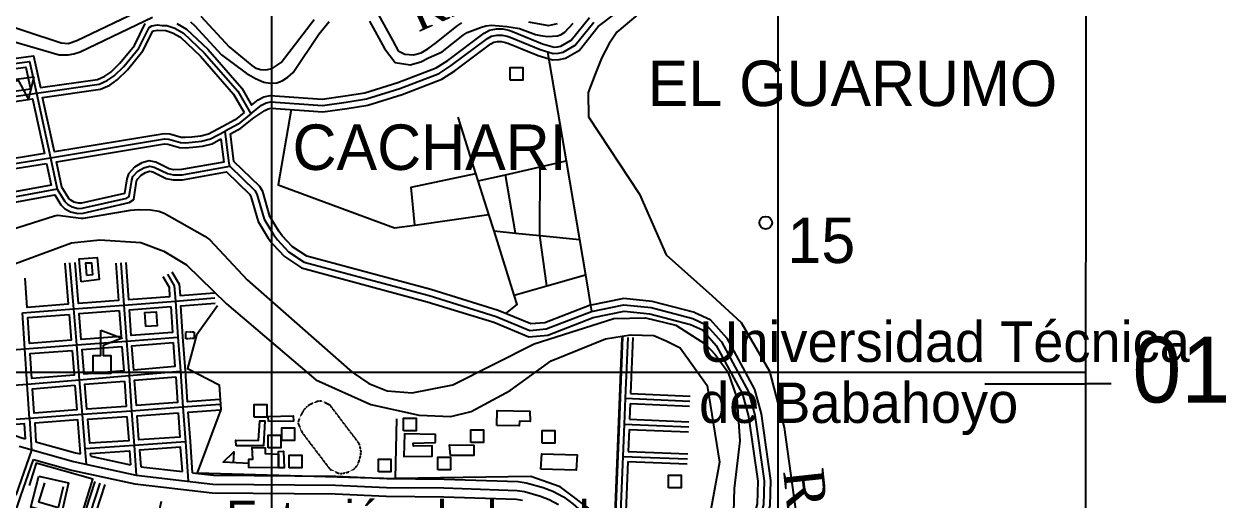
# Model space of a CAD drawing. Extents: x 638173 to 667318, y 9795622 to 9816401.
# Drawn here: x 664510 to 666885, y 9800747 to 9801689 of the extents above; entities that cross this region are included whole.
import ezdxf

# ---------------------------------------------------------------- set-up
doc = ezdxf.new("R2010")
doc.units = 0
doc.header["$MEASUREMENT"] = 0
doc.linetypes.add('DASHED', pattern=[0.75, 0.5, -0.25])
doc.linetypes.add('HIDDEN', pattern=[0.375, 0.25, -0.125])
for name, color, linetype in [('AREAPROMINENTE', 7, 'CONTINUOUS'), ('ARROZALMANGLAR', 7, 'CONTINUOUS'), ('CAMINO1', 7, 'CONTINUOUS'), ('CAMINO5', 7, 'CONTINUOUS'), ('CAMINO6Y7', 7, 'CONTINUOUS'), ('CUADRICULAUTM', 7, 'CONTINUOUS'), ('EDIFICACION', 7, 'CONTINUOUS'), ('MURODIQUE', 7, 'CONTINUOUS'), ('NOMBREAREASSITIO', 7, 'CONTINUOUS'), ('NOMBRESPROPIOS', 7, 'CONTINUOUS'), ('PANTANOINUNDACIO', 7, 'CONTINUOUS'), ('PARALELACAMINO', 7, 'CONTINUOUS'), ('PROYECCION', 7, 'CONTINUOUS'), ('PUNTOALTURA', 7, 'CONTINUOUS'), ('RIODOBLE', 7, 'CONTINUOUS'), ('TEXTOAZUL', 7, 'CONTINUOUS'), ('TEXTODESCRIPTIVO', 7, 'CONTINUOUS'), ('VALORCUADRICULAR', 7, 'CONTINUOUS')]:
    doc.layers.add(name, color=color, linetype=linetype)
doc.styles.add('cotas', font='SWITZN.TTF')
doc.styles.add('escuelas', font='SWZCONLN.TTF')
doc.styles.add('poblados', font='SWZCONDN.TTF')
doc.styles.add('rios', font='TIMESI_0.TTF')
doc.styles.add('sitios', font='SWZCONLN.TTF')
doc.styles.add('txt', font='TXT', dxfattribs={"height": 0.2})

# ---------------------------------------------------------------- blocks, each defined once
blk = doc.blocks.new('COTA')
at = {"layer": 'PUNTOALTURA', "color": 1, "linetype": 'Continuous'}
blk.add_circle((0, 0), 12.5, dxfattribs=at)
blk = doc.blocks.new('CASA')
at = {"layer": 'EDIFICACION', "color": 4, "linetype": 'Continuous'}
blk.add_lwpolyline([(-12.57, -13.81), (-12.57, 11.18), (12.43, 11.18), (12.43, -13.82), (-12.57, -13.81)], close=True, dxfattribs=at)
blk = doc.blocks.new('ESCUEL')
at = {"layer": 'EDIFICACION', "color": 6, "linetype": 'Continuous'}
blk.add_lwpolyline([(-0.55, 67.48), (41.45, 51.74), (3.45, 37.48), (3.45, 17.27), (18.98, 17.27), (18.98, -17.74), (-16.02, -17.73), (-16.02, 17.27), (-0.55, 17.27), (-0.55, 67.48)], close=True, dxfattribs=at)

msp = doc.modelspace()

# ---------------------------------------------------------------- linework, layer by layer
at = {"layer": 'AREAPROMINENTE', "color": 7, "linetype": 'DASHED'}
for p, q in [((665172.59, 9800858.57), (665115.06, 9800934.45)), ((665060.11, 9800880.04), (665114.76, 9800807.97))]:
    msp.add_line(p, q, dxfattribs=at)
for points, knots in [([(665115.06, 9800934.45), (665110.03, 9800936.94), (665104.99, 9800939.42), (665099.96, 9800941.91), (665094.22, 9800944.75), (665087.2, 9800941), (665081.09, 9800938.33), (665075.69, 9800935.97), (665070.93, 9800933.63), (665066.74, 9800929.26), (665061.72, 9800924.03), (665059.03, 9800918.37), (665056.17, 9800911.92), (665053.96, 9800906.93), (665050.4, 9800901.4), (665052.56, 9800896.64), (665055.07, 9800891.11), (665057.59, 9800885.57), (665060.11, 9800880.04)], [0, 0, 0, 0, 0.1570088, 0.1570088, 0.1570088, 0.3360586, 0.3360586, 0.3360586, 0.494315, 0.494315, 0.494315, 0.6836292, 0.6836292, 0.6836292, 0.8299956, 0.8299956, 0.8299956, 1, 1, 1, 1]), ([(665114.76, 9800807.97), (665119.28, 9800805.81), (665123.79, 9800803.66), (665128.31, 9800801.5), (665134.21, 9800798.68), (665141.56, 9800799.96), (665147.94, 9800801.68), (665154.31, 9800803.4), (665160.03, 9800805.98), (665165.01, 9800811.29), (665169.44, 9800816.02), (665171.48, 9800821), (665173.1, 9800826.73), (665175.08, 9800833.73), (665177.28, 9800841.03), (665175.45, 9800847.89), (665174.5, 9800851.45), (665173.55, 9800855.01), (665172.59, 9800858.57)], [0, 0, 0, 0, 0.1443613, 0.1443613, 0.1443613, 0.3330957, 0.3330957, 0.3330957, 0.5214301, 0.5214301, 0.5214301, 0.6890155, 0.6890155, 0.6890155, 0.8937025, 0.8937025, 0.8937025, 1, 1, 1, 1])]:
    msp.add_open_spline(points, degree=3, knots=knots, dxfattribs=at)
at = {"layer": 'ARROZALMANGLAR', "color": 3, "linetype": 'Continuous'}
msp.add_lwpolyline([(665739.74, 9801721.42), (665681.68, 9801672.34), (665665.52, 9801648.99), (665651.75, 9801622.06), (665638.58, 9801589.14), (665624.82, 9801553.22), (665625.72, 9801505.03), (665726.28, 9801351.8), (665778.95, 9801232.09), (665869.93, 9801150.69), (665927.39, 9801098.01), (665982.78, 9801002.11), (666012.29, 9800890.29), (666046.46, 9800643.36), (666100.97, 9800310.18), (666148.42, 9800179.49), (666183.43, 9800111.04), (666202.87, 9800098.59), (666226.21, 9800092.37), (666254.99, 9800088.48), (666270.55, 9800090.81), (666305.53, 9800111.25), (666607.53, 9800262.25)], dxfattribs=at)
at = {"layer": 'CAMINO1', "color": 1, "linetype": 'Continuous'}
msp.add_lwpolyline([(664500.58, 9800853.67), (664608.05, 9800823.43), (664731.85, 9800796.53), (664883.31, 9800778.67), (665125.42, 9800776.81), (665226.36, 9800772.02), (665339.99, 9800770.98), (665484.83, 9800766.13), (665498.86, 9800763.9), (665530.53, 9800754.96), (665547.95, 9800748.42), (665566.42, 9800738.32)], dxfattribs=at)
at = {"layer": 'CAMINO5', "color": 7, "linetype": 'Continuous'}
for p, q in [((664431.96, 9801536.89), (664534.96, 9801551.69)), ((664534.96, 9801551.69), (664562.51, 9801424.08)), ((664452.43, 9801406.39), (664562.51, 9801424.08)), ((664562.51, 9801424.08), (664575.93, 9801361.88)), ((664575.93, 9801361.88), (664461.91, 9801340.86)), ((664608.56, 9801125.03), (664601.12, 9801216.42)), ((664701.72, 9801216), (664707.76, 9801132.77)), ((664707.76, 9801132.77), (664809.36, 9801140.69)), ((664809.36, 9801140.69), (664887.1, 9801146.75)), ((664809.36, 9801140.69), (664814.4, 9801069.49)), ((664507.26, 9801117.13), (664608.56, 9801125.03)), ((664511.92, 9801045.85), (664507.26, 9801117.13)), ((664608.56, 9801125.03), (664707.76, 9801132.77)), ((664614.36, 9801053.86), (664608.56, 9801125.03)), ((664707.76, 9801132.77), (664712.93, 9801061.57)), ((664712.93, 9801061.57), (664814.4, 9801069.49)), ((664814.4, 9801069.49), (664819.19, 9801001.77)), ((665703.01, 9801068.69), (665698.11, 9800948.55)), ((664408.5, 9801037.77), (664511.92, 9801045.85)), ((664511.92, 9801045.85), (664614.36, 9801053.86)), ((664516.45, 9800976.47), (664511.92, 9801045.85)), ((664614.36, 9801053.86), (664712.93, 9801061.57)), ((664619.95, 9800985.12), (664614.36, 9801053.86)), ((664712.93, 9801061.57), (664717.88, 9800993.3)), ((664717.88, 9800993.3), (664819.19, 9801001.77)), ((664819.19, 9801001.77), (664824.24, 9800930.45)), ((664412.32, 9800967.77), (664516.45, 9800976.47)), ((664516.45, 9800976.47), (664619.95, 9800985.12)), ((664520.9, 9800908.53), (664516.45, 9800976.47)), ((664619.95, 9800985.12), (664717.88, 9800993.3)), ((664625.57, 9800916.09), (664619.95, 9800985.12)), ((664717.88, 9800993.3), (664722.98, 9800923.13)), ((665698.11, 9800948.55), (665696.02, 9800897.17)), ((665698.11, 9800948.55), (665825.6, 9800942.7)), ((664722.98, 9800923.13), (664625.57, 9800916.09)), ((664824.24, 9800930.45), (664722.98, 9800923.13)), ((664722.98, 9800923.13), (664727.91, 9800855.19)), ((664897.74, 9800935.76), (664824.24, 9800930.45)), ((664824.24, 9800930.45), (664829.08, 9800862.04)), ((664520.9, 9800908.53), (664415.96, 9800900.95)), ((664625.57, 9800916.09), (664520.9, 9800908.53)), ((664631.07, 9800848.64), (664625.57, 9800916.09)), ((665696.02, 9800897.17), (665693.42, 9800833.4)), ((665696.02, 9800897.17), (665823.6, 9800891.7)), ((664727.91, 9800855.19), (664631.07, 9800848.64)), ((664829.08, 9800862.04), (664727.91, 9800855.19)), ((664727.91, 9800855.19), (664732.17, 9800796.49)), ((664829.08, 9800862.04), (664834.57, 9800784.42)), ((664633.57, 9800817.88), (664631.07, 9800848.64)), ((665693.42, 9800833.4), (665682.65, 9800569.34)), ((665693.42, 9800833.4), (665821.1, 9800828.7)), ((664660.36, 9800780.66), (664631.09, 9800691.02))]:
    msp.add_line(p, q, dxfattribs=at)
for points in [[(664534.96, 9801551.69), (664658.59, 9801569.45), (664674.69, 9801576.66), (664688.13, 9801585.91), (664707.24, 9801604.62), (664736.9, 9801640.78), (664757.27, 9801681.89), (664762.96, 9801684.74), (664774.35, 9801686.77), (664783.29, 9801685.96), (664792.65, 9801685.55), (664808.1, 9801680.26), (664825.44, 9801670.43), (664866.22, 9801631.89), (664932.57, 9801555.77), (664958.34, 9801511.08), (664933.29, 9801490.81), (664907.63, 9801476.96)], [(664958.34, 9801511.08), (664979.58, 9801528.28), (664988.45, 9801532.6), (664997.79, 9801534.65), (665099.98, 9801527.66), (665146.7, 9801534.15), (665186.74, 9801540.43), (665253.03, 9801560.95), (665330.37, 9801590.94), (665354.49, 9801606.33), (665425.97, 9801660.19), (665434.06, 9801664.73), (665444.71, 9801666.7), (665454.97, 9801666.51), (665465.03, 9801664.34), (665470.76, 9801662.36), (665530.25, 9801637.9), (665555.9, 9801630.56), (665566.05, 9801630.8), (665575.7, 9801633.11), (665599.46, 9801646.7), (665636.03, 9801692.54)], [(664422.28, 9801601.51), (664521.44, 9801614.34), (664534.96, 9801551.69)], [(664562.51, 9801424.08), (664787.6, 9801461.45), (664796.37, 9801460.78), (664819.17, 9801454.4), (664828.92, 9801453.79), (664842.6, 9801454.89), (664861.21, 9801457.07), (664878.67, 9801461.33), (664907.63, 9801476.96)], [(664575.93, 9801361.88), (664591.02, 9801337.31), (664596.55, 9801331.97), (664605.68, 9801326.82), (664617.51, 9801323.93), (664625.51, 9801324.65), (664713.73, 9801344.48), (664717.77, 9801347.38), (664723.02, 9801379.91), (664725.39, 9801386.86), (664735.2, 9801397.83), (664746.72, 9801404.46), (664758.08, 9801407.51), (664767.72, 9801405.79), (664794.06, 9801392.63), (664805.71, 9801390.46), (664822.58, 9801390.54), (664916.67, 9801407.48), (664915.39, 9801413.02), (664907.63, 9801476.96)], [(664916.67, 9801407.48), (664966.1, 9801359.54), (664970.25, 9801352.26), (664984.58, 9801302.77), (665003.35, 9801272.02), (665010.86, 9801261.58), (665032.77, 9801238.19), (665063.81, 9801217.65), (665310.59, 9801151.43), (665442.86, 9801110.39), (665509.66, 9801082.57), (665541.99, 9801085.51), (665631.31, 9801120.14), (665695.63, 9801133.03), (665749.03, 9801127.68), (665831.63, 9801106.23)], [(664793.49, 9801193.56), (664807.24, 9801170.71), (664809.36, 9801140.69)], [(665831.63, 9801106.23), (665858.3, 9801093.77), (665888.35, 9801060.25), (665941.5, 9800960.83), (665954.11, 9800914.97), (665972.88, 9800785.05), (665971.5, 9800737.94), (665940.74, 9800625.94), (665936.85, 9800591.57), (665942, 9800522.67), (665970.57, 9800331.74), (666004.6, 9800205.62), (666014.45, 9800066.8), (666033.38, 9800012.02), (666061.23, 9799962.31), (666194.54, 9799903.49), (666418.09, 9799850.88), (666456.16, 9799827.9), (666491.73, 9799777.1), (666514.65, 9799766.24), (666525.92, 9799766.65), (666570.47, 9799795.86), (666607.15, 9799791.3)], [(664520.9, 9800908.53), (664525.03, 9800845.46), (664494.15, 9800756.69)]]:
    msp.add_lwpolyline(points, dxfattribs=at)
at = {"layer": 'CAMINO6Y7', "color": 2, "linetype": 'HIDDEN'}
msp.add_lwpolyline([(664829.71, 9801065.87), (664830.1, 9801079.52), (664846.48, 9801079.91), (664846.09, 9801066.65), (664829.71, 9801065.87)], dxfattribs=at)
at = {"layer": 'CUADRICULAUTM', "color": 2, "linetype": 'Continuous'}
for points in [[(665000, 9796923.09), (665000, 9797000), (665000, 9798000), (665000, 9799000), (665000, 9800000), (665000, 9801000), (665000, 9802000), (665000, 9803000), (665000, 9804000), (665000, 9805000), (665000, 9806000), (665000, 9807000), (665000, 9808000), (665000, 9809000), (665000, 9810000), (665000, 9811000), (665000, 9812000), (665000, 9813000), (665000, 9814000), (665000, 9815351.48)], [(666000, 9796922.32), (666000, 9797000), (666000, 9798000), (666000, 9799000), (666000, 9800000), (666000, 9801000), (666000, 9802000), (666000, 9803000), (666000, 9804000), (666000, 9805000), (666000, 9806000), (666000, 9807000), (666000, 9808000), (666000, 9809000), (666000, 9810000), (666000, 9811000), (666000, 9812000), (666000, 9813000), (666000, 9814000), (666000, 9815350.77)], [(655000, 9801000), (656000, 9801000), (657000, 9801000), (658000, 9801000), (659000, 9801000), (660000, 9801000), (661000, 9801000), (662000, 9801000), (663000, 9801000), (665000, 9801000), (666608.12, 9801000)]]:
    msp.add_lwpolyline(points, dxfattribs=at)
at = {"layer": 'EDIFICACION', "color": 4, "linetype": 'Continuous'}
for points in [[(664623.24, 9801178.58), (664619.01, 9801223.91), (664654.65, 9801226.75), (664658.89, 9801183.02)], [(664634.5, 9801191.43), (664632.41, 9801216.37), (664643.76, 9801216.45), (664645.65, 9801192.67)], [(665444.3, 9800894.35), (665445.13, 9800924.43), (665509.55, 9800922.6), (665510.12, 9800902.4), (665489.08, 9800902.87), (665488.8, 9800893.6)], [(664929.69, 9800854.03), (664928.94, 9800865.53), (664973.66, 9800864.52), (664976.02, 9800904.01), (664986.18, 9800903.59), (664983.59, 9800854.17)], [(664993.19, 9800902.74), (664992.36, 9800912.44), (665041.84, 9800913.64), (665043, 9800903.29)], [(665323.06, 9800861.18), (665322.98, 9800876.45), (665262.24, 9800878.23), (665260.72, 9800833.11), (665316.87, 9800834.07), (665316.72, 9800854.31), (665279.83, 9800853.36), (665279.03, 9800859.78)], [(665353.17, 9800835.41), (665350.98, 9800856.55), (665398.7, 9800855.63), (665398.78, 9800835.21)], [(665012.99, 9800810.96), (665013.33, 9800843.23), (665023.12, 9800843.53), (665024.03, 9800810.99)], [(665531.64, 9800808), (665533.28, 9800838.64), (665602.95, 9800836.44), (665601.38, 9800805.97)]]:
    msp.add_lwpolyline(points, close=True, dxfattribs=at)
at = {"layer": 'EDIFICACION', "color": 6, "linetype": 'Continuous'}
for points in [[(664954.84, 9800819.39), (664903.92, 9800821.8), (664924.88, 9800842.69), (664923.84, 9800820.86)], [(664587.37, 9800772.99), (664577.62, 9800731.83), (664539.63, 9800742.69), (664551.45, 9800780.94)]]:
    msp.add_lwpolyline(points, dxfattribs=at)
for points in [[(665012.99, 9800810.96), (664954.48, 9800811.72), (664954.68, 9800827.68), (664962.42, 9800828.08), (664961.18, 9800851.07), (664986.42, 9800850.61), (664986.97, 9800838.87), (665013.17, 9800837.99)], [(664539.8, 9800794.54), (664598.15, 9800780.94), (664586.06, 9800729.06), (664610.82, 9800723.74), (664610.65, 9800720.19), (664689.71, 9800705.22), (664688.68, 9800694.02), (664598.88, 9800708.49), (664595.07, 9800683.84), (664603.25, 9800682.11), (664600.72, 9800673.7), (664510.47, 9800694.53), (664514.07, 9800708.22), (664573.28, 9800693.58), (664578.36, 9800718.78), (664523.58, 9800733.21)]]:
    msp.add_lwpolyline(points, close=True, dxfattribs=at)
at = {"layer": 'MURODIQUE', "color": 30, "linetype": 'Continuous'}
for p, q in [((665544.72, 9801633.76), (665581.19, 9801417.97)), ((665403, 9801393.09), (665368.01, 9801504.12)), ((665461.59, 9801390.62), (665529.94, 9801406.25)), ((665529.94, 9801406.25), (665581.19, 9801417.97)), ((665581.19, 9801417.97), (665607.5, 9801262.25)), ((665407.66, 9801378.29), (665403, 9801393.09)), ((665407.66, 9801378.29), (665461.59, 9801390.62)), ((665428.69, 9801311.56), (665407.66, 9801378.29)), ((665481.22, 9801275.03), (665461.59, 9801390.62)), ((665282.12, 9801291.07), (665428.69, 9801311.56)), ((665438.84, 9801279.34), (665428.69, 9801311.56)), ((665438.84, 9801279.34), (665481.22, 9801275.03)), ((665478.89, 9801152.26), (665438.84, 9801279.34)), ((665481.22, 9801275.03), (665529.57, 9801270.12)), ((665543.53, 9801170.83), (665529.57, 9801270.12)), ((665529.57, 9801270.12), (665607.5, 9801262.25)), ((665607.5, 9801262.25), (665619.27, 9801192.59)), ((665543.53, 9801170.83), (665619.27, 9801192.59)), ((665619.27, 9801192.59), (665631.5, 9801120.18)), ((665478.89, 9801152.26), (665543.53, 9801170.83))]:
    msp.add_line(p, q, dxfattribs=at)
at = {"layer": 'MURODIQUE', "color": 204, "linetype": 'Continuous'}
msp.add_line((665244.17, 9800789.79), (665246.87, 9800907.45), dxfattribs=at)
at = {"layer": 'MURODIQUE', "color": 30, "linetype": 'Continuous'}
for points in [[(665037.8, 9801519.39), (665012.53, 9801370.22), (665242.55, 9801285.54), (665282.12, 9801291.07)], [(665529.57, 9801270.12), (665529.34, 9801271.75), (665529.94, 9801406.25)], [(665282.12, 9801291.07), (665275.06, 9801365.98), (665403, 9801393.09)], [(665462.01, 9801115.95), (665484.72, 9801133.76), (665478.89, 9801152.26)]]:
    msp.add_lwpolyline(points, dxfattribs=at)
at = {"layer": 'MURODIQUE', "color": 204, "linetype": 'Continuous'}
for points in [[(664751.22, 9801090.32), (664748.74, 9801118.09), (664771.36, 9801119.28), (664773.43, 9801091.84), (664751.22, 9801090.32)], [(664892.65, 9801130.95), (664851.04, 9801073.39), (664833.44, 9801007.45), (664895.8, 9800975.12), (664899.31, 9800926.33), (664852.59, 9800801.01), (665244.17, 9800789.79)], [(665691.48, 9801068.09), (665675.34, 9800670.91), (665638.43, 9800721.41), (665569.46, 9800773.43), (665511.58, 9800793.96), (665244.17, 9800789.79)], [(664624.7, 9800717.53), (664646.47, 9800788.19), (664534.59, 9800820.21), (664520.32, 9800775.6)]]:
    msp.add_lwpolyline(points, dxfattribs=at)
at = {"layer": 'PANTANOINUNDACIO', "color": 2, "linetype": 'Continuous'}
for points in [[(664441.79, 9801698.37), (664583.69, 9801651.32), (664597.7, 9801650.23), (664614.87, 9801655.99), (664760.66, 9801725.63)], [(665210.76, 9801706.98), (665239.21, 9801655.5), (665249.5, 9801635.85), (665262.68, 9801628.75), (665279.92, 9801627.73), (665294.62, 9801631.79), (665308.31, 9801639.4), (665325.05, 9801652.25), (665365.48, 9801684.22), (665375.49, 9801690.95)], [(664859.69, 9801704.12), (664915.64, 9801643.59), (664960.33, 9801606.86), (664967.3, 9801602.19), (664977.48, 9801598.51), (664988.15, 9801598.3), (665000.62, 9801600.47), (665018.2, 9801612.62), (665083.72, 9801697.72)], [(665507.28, 9801693.22), (665546.55, 9801685.49), (665564.11, 9801689.95)]]:
    msp.add_lwpolyline(points, dxfattribs=at)
at = {"layer": 'PARALELACAMINO', "color": 7, "linetype": 'Continuous'}
for p, q in [((665713, 9801068.28), (665708.51, 9800958.08)), ((665708.51, 9800958.08), (665826.06, 9800952.69)), ((665707.69, 9800938.1), (665706.42, 9800906.73)), ((665707.69, 9800938.1), (665825.14, 9800932.71)), ((665706.42, 9800906.73), (665824.03, 9800901.69)), ((665705.6, 9800886.75), (665703.82, 9800843.02)), ((665705.6, 9800886.75), (665823.17, 9800881.71)), ((664642.3, 9800833.9), (664720.67, 9800816.87)), ((665703.82, 9800843.02), (665821.47, 9800838.69)), ((664740.99, 9800813.07), (664823.2, 9800803.37)), ((665703, 9800823.04), (665693.72, 9800595.4)), ((665703, 9800823.04), (665820.73, 9800818.71))]:
    msp.add_line(p, q, dxfattribs=at)
for points in [[(665835.9, 9801118.04), (665751.24, 9801140.02), (665695.01, 9801145.65), (665627.8, 9801132.18), (665539.11, 9801097.8), (665511.61, 9801095.3), (665447.12, 9801122.15), (665314.06, 9801163.44), (665069.01, 9801229.2), (665040.89, 9801247.81), (665020.54, 9801269.54), (665013.77, 9801278.94), (664996.12, 9801307.85), (664981.84, 9801357.16), (664976.08, 9801367.28), (664925, 9801416.81), (664918.38, 9801471.4), (664938.86, 9801482.45), (664964.63, 9801503.31), (664986.34, 9801517.67), (664992.58, 9801520.71), (664998.72, 9801522.06), (665100.42, 9801515.1), (665148.53, 9801521.78), (665189.57, 9801528.22), (665257.14, 9801549.14), (665336.05, 9801579.73), (665361.62, 9801596.05), (665432.82, 9801649.7), (665438.37, 9801652.82), (665445.74, 9801654.18), (665453.52, 9801654.03), (665461.66, 9801652.28), (665466.34, 9801650.66), (665526.14, 9801626.07), (665554.29, 9801618.02), (665567.67, 9801618.33), (665580.35, 9801621.37), (665607.74, 9801637.04), (665644.87, 9801683.57), (665676.63, 9801708.15)], [(664420.99, 9801611.43), (664529.28, 9801625.44), (664542.76, 9801562.92), (664655.78, 9801579.15), (664669.77, 9801585.41), (664681.75, 9801593.66), (664699.85, 9801611.38), (664728.45, 9801646.24), (664749.8, 9801689.33)], [(664812.22, 9801689.42), (664831.43, 9801678.53), (664873.44, 9801638.83), (664940.75, 9801561.61), (664959.89, 9801528.42), (664972.82, 9801538.89), (664984.32, 9801544.49), (664996.86, 9801547.24), (665099.54, 9801540.22), (665144.87, 9801546.52), (665183.91, 9801552.64), (665248.92, 9801572.76), (665324.69, 9801602.15), (665347.36, 9801616.61), (665419.12, 9801670.68), (665429.75, 9801676.64), (665443.68, 9801679.22), (665456.42, 9801678.99), (665468.4, 9801676.4), (665475.18, 9801674.06), (665534.36, 9801649.73), (665557.51, 9801643.1), (665564.43, 9801643.27), (665571.05, 9801644.85), (665591.18, 9801656.36), (665627.19, 9801701.51)], [(664945.41, 9801513.48), (664927.72, 9801499.17), (664902.88, 9801485.76), (664875.05, 9801470.74), (664859.44, 9801466.93), (664841.62, 9801464.84), (664828.83, 9801463.82), (664820.85, 9801464.31), (664798.12, 9801470.68), (664787.13, 9801471.51), (664570.27, 9801435.51), (664546.99, 9801543.31), (664661.4, 9801559.75), (664679.61, 9801567.91), (664694.51, 9801578.16), (664714.63, 9801597.86), (664745.35, 9801635.32), (664764.74, 9801674.45), (664766.14, 9801675.15), (664774.78, 9801676.69), (664790.77, 9801675.62), (664803.98, 9801671.1), (664819.45, 9801662.33), (664859, 9801624.95), (664924.39, 9801549.93), (664945.41, 9801513.48)], [(664522.93, 9801560.06), (664440.38, 9801548.2), (664433.68, 9801592.9), (664513.6, 9801603.24), (664522.93, 9801560.06)], [(664443.34, 9801528.42), (664527.16, 9801540.46), (664550.51, 9801432.28), (664450.84, 9801416.26), (664349.98, 9801400.06), (664341.44, 9801449.45), (664453.1, 9801463.29), (664443.34, 9801528.42)], [(664899.47, 9801461.19), (664905.01, 9801415.54), (664821.66, 9801400.54), (664806.61, 9801400.46), (664797.27, 9801402.2), (664770.9, 9801415.38), (664757.64, 9801417.75), (664742.86, 9801413.78), (664728.82, 9801405.69), (664716.58, 9801392.01), (664713.28, 9801382.34), (664708.63, 9801353.49), (664623.96, 9801334.55), (664618.27, 9801334.04), (664609.39, 9801336.21), (664602.58, 9801340.05), (664598.88, 9801343.62), (664585.35, 9801365.64), (664574.5, 9801415.93), (664788.07, 9801451.39), (664794.62, 9801450.88), (664817.49, 9801444.49), (664829.01, 9801443.76), (664843.58, 9801444.94), (664862.98, 9801447.21), (664882.29, 9801451.92), (664899.47, 9801461.19)], [(664554.73, 9801412.7), (664563.98, 9801369.84), (664470.32, 9801352.57), (664463.74, 9801398.08), (664554.73, 9801412.7)], [(664463.72, 9801331.03), (664571, 9801350.81), (664583.16, 9801331), (664590.52, 9801323.89), (664601.97, 9801317.43), (664616.75, 9801313.82), (664627.06, 9801314.75), (664718.04, 9801335.27), (664726.98, 9801341.68), (664732.76, 9801377.48), (664734.2, 9801381.71), (664741.58, 9801389.97), (664750.58, 9801395.14), (664758.52, 9801397.27), (664764.54, 9801396.2), (664790.85, 9801383.06), (664804.81, 9801380.46), (664823.5, 9801380.54), (664910.37, 9801396.19), (664956.12, 9801351.8), (664958.66, 9801347.36), (664973.04, 9801297.69), (664992.93, 9801265.1), (665001.18, 9801253.62), (665024.65, 9801228.57), (665058.61, 9801206.1), (665307.12, 9801139.42), (665438.6, 9801098.63), (665507.71, 9801069.84), (665544.87, 9801073.22), (665634.82, 9801108.1), (665696.25, 9801120.41), (665746.82, 9801115.34), (665827.36, 9801094.42)], [(664591.15, 9801215.61), (664597.78, 9801134.22), (664516.58, 9801127.89), (664512.76, 9801186.24)], [(664691.75, 9801215.28), (664697.07, 9801141.97), (664617.72, 9801135.78), (664611.09, 9801217.23)], [(664711.69, 9801216.72), (664717, 9801143.52), (664798.68, 9801149.89), (664797.43, 9801167.61), (664784.92, 9801188.4)], [(664802.06, 9801198.72), (664817.05, 9801173.81), (664818.63, 9801151.44), (664886.32, 9801156.72)], [(664897.02, 9800945.73), (664833.51, 9800941.14), (664829.17, 9801002.48), (664824.38, 9801070.2), (664820.04, 9801131.49), (664887.88, 9801136.78)], [(664599.4, 9801114.28), (664603.58, 9801063.05), (664521.24, 9801056.61), (664517.88, 9801107.93), (664599.4, 9801114.28)], [(664698.52, 9801122.02), (664702.24, 9801070.77), (664623.52, 9801064.61), (664619.34, 9801115.84), (664698.52, 9801122.02)], [(664800.09, 9801129.94), (664803.72, 9801078.69), (664722.17, 9801072.32), (664718.45, 9801123.57), (664800.09, 9801129.94)], [(665835.9, 9801118.04), (665865.9, 9801104.01), (665898.66, 9801067.47), (665953.18, 9800965.49), (665966.37, 9800917.53), (665985.41, 9800785.77), (665983.95, 9800736.08), (665953.05, 9800623.57), (665949.4, 9800591.33), (665954.43, 9800524.06), (665982.83, 9800334.3), (666016.98, 9800207.71), (666026.8, 9800069.33), (666044.83, 9800017.16), (666070.09, 9799972.06), (666198.53, 9799915.39), (666422.87, 9799862.6), (666464.88, 9799837.24), (666500.07, 9799786.98), (666517.24, 9799778.84), (666521.98, 9799779.01), (666567.45, 9799808.83), (666607.16, 9799803.89)], [(665827.36, 9801094.42), (665850.7, 9801083.53), (665878.04, 9801053.03), (665929.82, 9800956.17), (665941.85, 9800912.41), (665960.35, 9800784.33), (665959.05, 9800739.8), (665928.43, 9800628.31), (665924.3, 9800591.81), (665929.57, 9800521.28), (665958.31, 9800329.18), (665992.22, 9800203.53), (666002.1, 9800064.27), (666021.93, 9800006.88), (666052.37, 9799952.56), (666190.55, 9799891.59), (666413.31, 9799839.16), (666447.44, 9799818.56), (666483.39, 9799767.22), (666512.06, 9799753.64), (666529.86, 9799754.29), (666573.49, 9799782.89), (666607.14, 9799778.71)], [(665693.02, 9801069.1), (665688.12, 9800948.96), (665686.03, 9800897.58), (665683.43, 9800833.81), (665675.58, 9800641.4)], [(664605.2, 9801043.11), (664609.17, 9800994.26), (664525.77, 9800987.29), (664522.54, 9801036.65), (664605.2, 9801043.11)], [(664703.69, 9801050.82), (664707.2, 9801002.45), (664629.11, 9800995.92), (664625.14, 9801044.67), (664703.69, 9801050.82)], [(664805.13, 9801058.74), (664808.51, 9801010.92), (664727.12, 9801004.11), (664723.62, 9801052.37), (664805.13, 9801058.74)], [(664610.79, 9800974.32), (664614.78, 9800925.33), (664530.22, 9800919.23), (664527.07, 9800967.32), (664610.79, 9800974.32)], [(664708.64, 9800982.49), (664712.28, 9800932.38), (664634.74, 9800926.77), (664630.73, 9800975.98), (664708.64, 9800982.49)], [(664809.93, 9800990.96), (664813.56, 9800939.7), (664732.23, 9800933.82), (664728.57, 9800984.15), (664809.93, 9800990.96)], [(664843.43, 9800800.99), (664839.06, 9800862.75), (664834.92, 9800921.2), (664898.46, 9800925.79)], [(664621.87, 9800838.34), (664621.1, 9800847.83), (664616.41, 9800905.41), (664531.53, 9800899.28), (664533.94, 9800862.46)], [(664713.73, 9800912.44), (664717.21, 9800864.49), (664640.24, 9800859.29), (664636.36, 9800906.85), (664713.73, 9800912.44)], [(664814.97, 9800919.76), (664818.39, 9800871.34), (664737.16, 9800865.84), (664733.67, 9800913.88), (664814.97, 9800919.76)], [(664513.52, 9800868.21), (664511.58, 9800897.83), (664441.17, 9800892.75)], [(664441.17, 9800892.75), (664505.82, 9800870.38), (664513.52, 9800868.21)], [(664533.94, 9800862.46), (664612.28, 9800840.42), (664621.87, 9800838.34)], [(664642.3, 9800833.9), (664641.86, 9800839.34), (664718.66, 9800844.54), (664720.67, 9800816.87)], [(664823.2, 9800803.37), (664819.8, 9800851.39), (664738.61, 9800845.89), (664740.99, 9800813.07)], [(664461.35, 9800665.47), (664472.55, 9800661.05), (664493.25, 9800723.66), (664503.6, 9800753.4), (664529.33, 9800827.4)], [(664529.33, 9800827.4), (664603.82, 9800806.44), (664728.96, 9800779.25), (664882.21, 9800761.18), (665124.94, 9800759.31), (665225.86, 9800754.52), (665339.62, 9800753.48), (665483.16, 9800748.68), (665495.1, 9800746.78)], [(664575.44, 9800712.13), (664624.33, 9800702.54), (664650.85, 9800783.76)], [(664843.43, 9800800.99), (664884.41, 9800796.16), (665125.9, 9800794.31), (665226.86, 9800789.52), (665340.36, 9800788.48), (665486.5, 9800783.58), (665502.62, 9800781.02), (665535.99, 9800771.6), (665555.26, 9800764.37), (665575.84, 9800753.11), (665594.35, 9800739.51), (665611.14, 9800724.95), (665644.76, 9800689.9), (665661.74, 9800667.05), (665675.58, 9800641.4)], [(664669.87, 9800777.56), (664644.11, 9800698.66), (664679.25, 9800691.76), (664766.52, 9800676.76), (664781.96, 9800744.59)]]:
    msp.add_lwpolyline(points, dxfattribs=at)
at = {"layer": 'PROYECCION', "color": 7, "linetype": 'Continuous'}
for p in [(666408.3, 9800977), (666658.3, 9800976.81)]:
    msp.add_line(p, (666608.3, 9800976.85), dxfattribs=at)
msp.add_lwpolyline([(638790.96, 9796943.41), (666604.83, 9796921.85), (666619.7, 9815350.33), (638803.33, 9815370.02)], close=True, dxfattribs=at)
at = {"layer": 'RIODOBLE', "color": 5, "linetype": 'Continuous'}
for points in [[(664441.79, 9801698.37), (664583.69, 9801651.32), (664597.7, 9801650.23), (664614.87, 9801655.99), (664760.66, 9801725.63)], [(665210.76, 9801706.98), (665239.21, 9801655.5), (665249.5, 9801635.85), (665262.68, 9801628.75), (665279.92, 9801627.73), (665294.62, 9801631.79), (665308.31, 9801639.4), (665325.05, 9801652.25), (665365.48, 9801684.22), (665375.49, 9801690.95)], [(664436.56, 9801668.99), (664579.45, 9801627.56), (664597.7, 9801627.7), (664609.07, 9801629.83), (664621.06, 9801633.79), (664764.06, 9801701.92)], [(664839.17, 9801692.77), (664847.06, 9801685.93), (664900.77, 9801627.83), (664949.2, 9801591.24), (664967.64, 9801581.1), (664984.25, 9801573.72), (664996.7, 9801571.87), (665009.61, 9801572.34), (665020.53, 9801576.44), (665031.75, 9801583.4), (665041.83, 9801592.66), (665093.03, 9801668.71), (665113.31, 9801693.55)], [(664859.69, 9801704.12), (664915.64, 9801643.59), (664960.33, 9801606.86), (664967.3, 9801602.19), (664977.48, 9801598.51), (664988.15, 9801598.3), (665000.62, 9801600.47), (665018.2, 9801612.62), (665083.72, 9801697.72)], [(665193.05, 9801694.33), (665222.79, 9801640.51), (665243.61, 9801612.67), (665273.13, 9801608.08), (665294.11, 9801613.53), (665309.2, 9801621.57), (665336.32, 9801633.59), (665378.24, 9801666.74), (665385.52, 9801671.64), (665412.38, 9801681.92), (665422.42, 9801685.25), (665434.11, 9801686.28), (665464.43, 9801683.89), (665489, 9801679.71), (665520.84, 9801668.14), (665530.95, 9801666.12), (665544.77, 9801664.07), (665564.4, 9801665.55), (665571.25, 9801667.64), (665578.98, 9801672.69), (665594.95, 9801690.47)], [(665507.28, 9801693.22), (665546.55, 9801685.49), (665564.11, 9801689.95)], [(664410.66, 9801258.63), (664570.45, 9801309.12), (664577.19, 9801310.65), (664622.34, 9801304.49), (664627.86, 9801304.88), (664720.47, 9801320.33), (664736.73, 9801321.49), (664760.05, 9801320.82), (664776.38, 9801318.15), (664786.9, 9801314.42), (664867.35, 9801269.28), (664877.42, 9801261.58), (664951.16, 9801182.46), (665158.58, 9801000.02), (665191.79, 9800977.59), (665227.52, 9800963.21), (665277.44, 9800959.37), (665357.47, 9800975.13), (665518.23, 9801055.75), (665675.65, 9801106.3), (665737.84, 9801107.27), (665798.09, 9801092.69)], [(664333.86, 9801155.96), (664604.09, 9801255.59), (664660.3, 9801261.81), (664740.79, 9801256.33), (664786.27, 9801239.15), (664831.1, 9801212.26), (664910.11, 9801135.36), (665086.55, 9800984.86), (665195.75, 9800935.77), (665291.26, 9800914.63), (665353.39, 9800912.47), (665393.66, 9800922.52), (665470.92, 9800963.86), (665551.88, 9801022.68), (665658.8, 9801066.23), (665708.64, 9801073.68), (665754.32, 9801072.5), (665778.92, 9801061.65)], [(665798.09, 9801092.69), (665856.57, 9801055.21), (665875.59, 9801034.81), (665900.93, 9801000.38), (665918.6, 9800949.41), (665924.76, 9800864.09), (665913.11, 9800769.88), (665910.3, 9800652.74), (665940.24, 9800405.65), (665952.81, 9800345.78), (665961.34, 9800184.05), (665931.56, 9799944.71), (665942.88, 9799893.76), (665964.36, 9799838.96), (666013.78, 9799773.93), (666069.57, 9799720.35), (666113.98, 9799687.17), (666140.64, 9799675.66), (666267.72, 9799671.61), (666355.45, 9799690.55), (666441.88, 9799696.77), (666549.95, 9799716.95), (666607.09, 9799716.8)], [(665778.92, 9801061.65), (665806.59, 9801047.92), (665860.2, 9800973.71), (665884, 9800822.14), (665863.4, 9800706.3), (665858.04, 9800586.61), (665865.47, 9800497.47), (665889.46, 9800432.48), (665903.28, 9800362.42), (665906.88, 9800266.91), (665892.7, 9800180.35), (665878.28, 9799986.83), (665883.18, 9799906.6), (665900.86, 9799854.36), (665989.46, 9799700.12), (666124.01, 9799628.57), (666173.54, 9799611.93), (666202.76, 9799609.33), (666376.95, 9799642.13), (666413.84, 9799658.62), (666464.7, 9799671.26), (666607.05, 9799667.84)]]:
    msp.add_lwpolyline(points, dxfattribs=at)

# ---------------------------------------------------------------- block references
at = {"layer": 'EDIFICACION', "color": 6, "linetype": 'Continuous', "xscale": 1.000000738571598, "yscale": 1.000000738571598, "rotation": 277.1203833249903}
msp.add_blockref('ESCUEL', (664462.72, 9801575.17), dxfattribs=at)
at = {"layer": 'EDIFICACION', "color": 4, "linetype": 'Continuous'}
for p in [(665483.25, 9801591.6), (664977.51, 9800924.93), (665272.81, 9800897.86), (665031.98, 9800878.87), (665405.8, 9800874.62), (665546.31, 9800873.23), (665005.15, 9800864.02), (665046.56, 9800824.35), (665222.91, 9800816.94), (665340.41, 9800820.7), (665796.38, 9800784.79)]:
    msp.add_blockref('CASA', p, dxfattribs=at)
at = {"layer": 'EDIFICACION', "color": 6, "linetype": 'Continuous'}
msp.add_blockref('ESCUEL', (664662.96, 9801015.4), dxfattribs=at)
at = {"layer": 'PUNTOALTURA', "color": 1, "linetype": 'Continuous'}
msp.add_blockref('COTA', (665975.77, 9801295.52), dxfattribs=at)

# ---------------------------------------------------------------- texts
at = {"layer": 'NOMBREAREASSITIO', "color": 2, "linetype": 'Continuous', "style": 'sitios'}
for s, p in [('EL GUARUMO', (665742.44, 9801526.2)), ('CACHARI', (665040.81, 9801399.93))]:
    msp.add_text(s, height=90, dxfattribs=at).set_placement(p)
at = {"layer": 'NOMBRESPROPIOS', "color": 6, "linetype": 'Continuous', "style": 'escuelas'}
for s, p in [('Universidad T%%233cnica', (665844.24, 9801020.26)), ('de Babahoyo', (665843.92, 9800899.55))]:
    msp.add_text(s, height=80, dxfattribs=at).set_placement(p)
at = {"layer": 'PUNTOALTURA', "color": 7, "linetype": 'Continuous', "style": 'cotas'}
msp.add_text('15', height=90, dxfattribs=at).set_placement((666018.62, 9801215.86))
at = {"layer": 'TEXTOAZUL', "color": 5, "linetype": 'Continuous', "style": 'rios'}
for s, height, rotation, p in [('R%%205O CLEMENTINA', 70, 24.21751, (665288.6, 9801671.58)), ('R%%205O SAN PABLO', 80, 276.21658, (666009.66, 9800805.18))]:
    msp.add_text(s, height=height, rotation=rotation, dxfattribs=at).set_placement(p)
at = {"layer": 'TEXTODESCRIPTIVO', "color": 7, "linetype": 'Continuous', "style": 'txt'}
msp.add_text('Estaci%%243n de bombeo', height=70, dxfattribs=at).set_placement((664909.27, 9800675.77))
at = {"layer": 'VALORCUADRICULAR', "color": 6, "linetype": 'Continuous', "style": 'poblados'}
msp.add_text('01', height=130, dxfattribs=at).set_placement((666700.02, 9800939.96))

doc.saveas('drawing.dxf')
